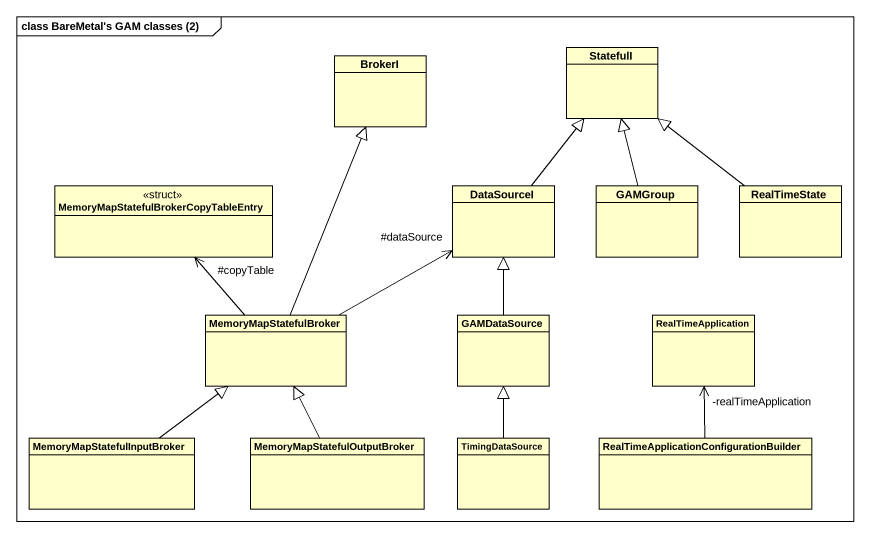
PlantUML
@startuml
mainframe class BareMetal's GAM classes (2)
hide circle
hide empty members
class StatefulI
class BrokerI
class "MemoryMapStatefulBrokerCopyTableEntry" as MemoryMapStatefulBrokerCopyT <<struct>>
class DataSourceI
class GAMGroup
class RealTimeState
class MemoryMapStatefulBroker
class GAMDataSource
class RealTimeApplication
class MemoryMapStatefulInputBroker
class "MemoryMapStatefulOutputBroker" as MemoryMapStatefulOutputBroke
class TimingDataSource
class "RealTimeApplicationConfigurationBuilder" as RealTimeApplicationConfigura
DataSourceI -up-|> StatefulI
GAMGroup -up-|> StatefulI
RealTimeState -up-|> StatefulI
MemoryMapStatefulBroker -up-|> BrokerI
MemoryMapStatefulBroker -up-> "#copyTable" MemoryMapStatefulBrokerCopyT
MemoryMapStatefulBroker -right-> "#dataSource" DataSourceI
GAMDataSource -up-|> DataSourceI
MemoryMapStatefulInputBroker -up-|> MemoryMapStatefulBroker
MemoryMapStatefulOutputBroke -up-|> MemoryMapStatefulBroker
TimingDataSource -up-|> GAMDataSource
RealTimeApplicationConfigura -up-> "-realTimeApplication" RealTimeApplication
@enduml
